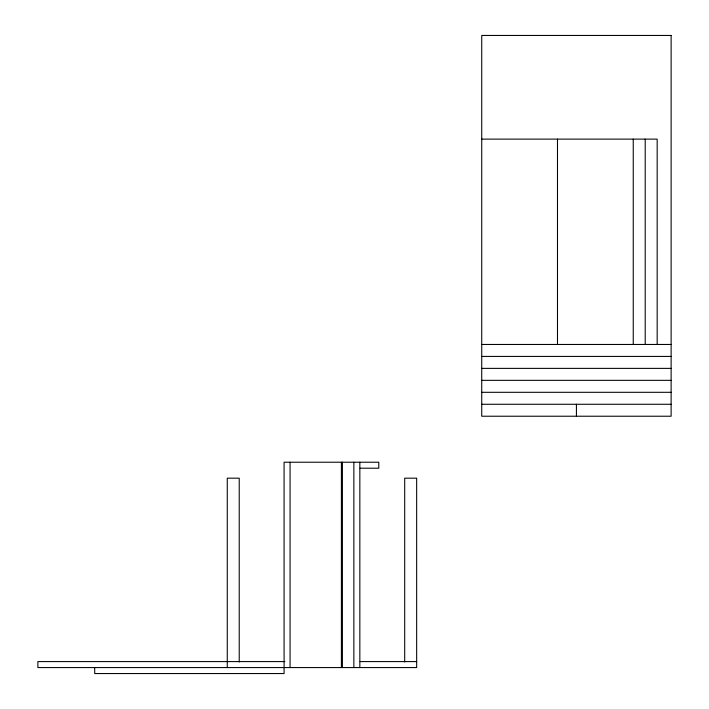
<?xml version="1.0" encoding="UTF-8"?>
<svg xmlns="http://www.w3.org/2000/svg" width="709" height="709" viewBox="0 0 709 709"><rect width="100%" height="100%" fill="white"/><g stroke="black" fill="none" stroke-linecap="round" stroke-linejoin="round"><path stroke-width="1.06" d="M481.73 139.115L657.172 139.115L657.172 344.459M481.73 344.459L671.122 344.459M481.73 356.423L671.122 356.423M481.73 368.379L671.122 368.379M481.73 380.343L671.122 380.343M481.73 392.307L671.122 392.307M481.73 404.272L671.122 404.272M360.066 468.206L378.783 468.206L378.783 462.224L284.087 462.224L284.087 673.55L94.696 673.55L94.696 667.568M284.858 661.586L37.878 661.586L37.878 667.568L416.662 667.568L416.662 478.176L404.697 478.176L404.697 662.029M360.172 661.586L416.662 661.586M645.208 139.115L645.208 344.459M633.243 139.115L633.243 344.459M576.426 404.272L576.426 416.227M557.487 139.115L557.487 344.459M359.844 462.224L359.844 667.568M353.862 462.224L353.862 667.568M342.403 462.224L342.403 667.568M341.401 462.224L341.401 667.568M290.07 462.224L290.07 667.568M239.225 662.029L239.225 478.176L227.27 478.176L227.27 667.568M671.122 35.45L481.73 35.45L481.73 416.227L671.122 416.227L671.122 35.45"/></g></svg>
